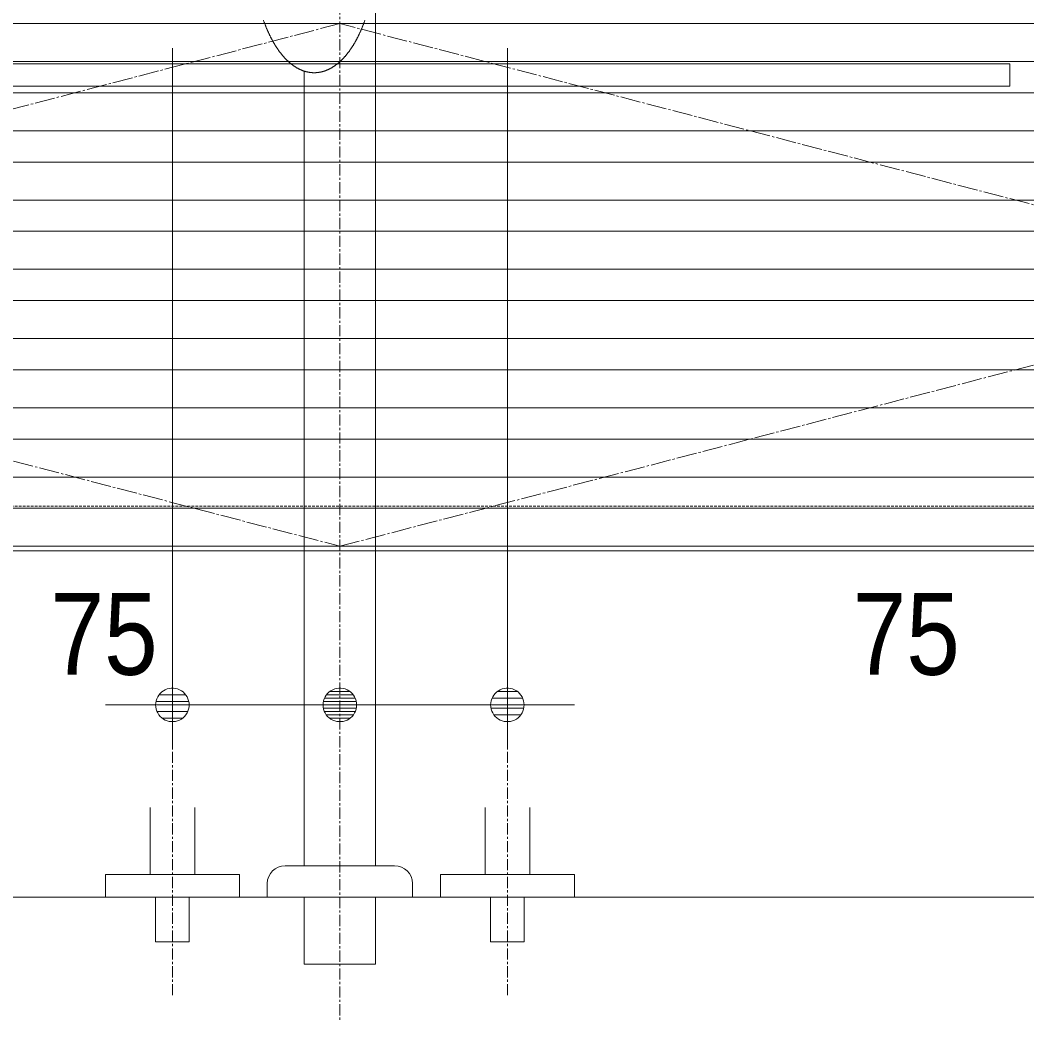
# Model space of a CAD drawing. Units: millimetres, scale not verified. Extents: x -6062 to 6062, y -3045 to 3045.
# Drawn here: x -2310.7 to -1859.9, y -2075 to -1627.5 of the extents above; entities that cross this region are included whole.
import ezdxf
from ezdxf.enums import TextEntityAlignment as Align

# ---------------------------------------------------------------- set-up
doc = ezdxf.new("R2010")
doc.units = ezdxf.units.MM
doc.header["$LTSCALE"] = 20
for name, pattern in [('CHAIN1', [8, 5, -1, 1, -1]), ('CHAIN2', [12, 9, -1, 1, -1]), ('DASHED1', [1.8, 1.2, -0.6]), ('LONG_DOUBLE_CHAIN', [21.8, 18, -1, 0.6, -0.6, 0.6, -1])]:
    doc.linetypes.add(name, pattern=pattern)
for name, color, linetype, lineweight in [('0-1_5ボウル・キャビネット', 7, 'Continuous', 9), ('0-2_2寸法-2', 7, 'Continuous', 9), ('0-3_0', 7, 'Continuous', 9), ('0-7_4給排水', 7, 'Continuous', 9)]:
    doc.layers.add(name, color=color, linetype=linetype, lineweight=lineweight)
doc.styles.add('ＭＳ Ｐゴシック', font='')
doc.styles.get('ＭＳ Ｐゴシック').set_extended_font_data('MS PGothic')

# ---------------------------------------------------------------- blocks, each defined once
blk = doc.blocks.new('_Dot')
at = {"layer": '0-3_0'}
for p, q in [((-10, 0), (-20, 0)), ((9.78, 2), (-9.78, 2)), ((7.99, 6), (-7.99, 6)), ((9.16, -3.98), (-9.16, -3.98)), ((6, -7.98), (-6, -7.98))]:
    blk.add_line(p, q, dxfattribs=at)
for points in [[(10, 0), (9.92, 1.25), (9.69, 2.49), (9.3, 3.68), (8.76, 4.82), (8.09, 5.88), (7.29, 6.85), (6.37, 7.71), (5.36, 8.44), (4.26, 9.05), (3.09, 9.51), (1.87, 9.82), (0.63, 9.98), (-0.63, 9.98), (-1.87, 9.82), (-3.09, 9.51), (-4.26, 9.05), (-5.36, 8.44), (-6.37, 7.71), (-7.29, 6.85), (-8.09, 5.88), (-8.76, 4.82), (-9.3, 3.68), (-9.69, 2.49), (-9.92, 1.25), (-10, 0), (0, 0)], [(-10, 0), (-9.92, -1.25), (-9.69, -2.49), (-9.3, -3.68), (-8.76, -4.82), (-8.09, -5.88), (-7.29, -6.85), (-6.37, -7.71), (-5.36, -8.44), (-4.26, -9.05), (-3.09, -9.51), (-1.87, -9.82), (-0.63, -9.98), (0.63, -9.98), (1.87, -9.82), (3.09, -9.51), (4.26, -9.05), (5.36, -8.44), (6.37, -7.71), (7.29, -6.85), (8.09, -5.88), (8.76, -4.82), (9.3, -3.68), (9.69, -2.49), (9.92, -1.25), (10, 0), (0, 0)]]:
    blk.add_lwpolyline(points, close=True, dxfattribs=at)
blk = doc.blocks.new('グループ-10')
at = {"layer": '0-7_4給排水', "linetype": 'CHAIN1'}
blk.add_line((-7600, -20720), (-7600, -41500), dxfattribs=at)
at = {"layer": '0-7_4給排水'}
blk.add_line((-8250, -40306.7), (-8250, -40280), dxfattribs=at)
for points in [[(-7920, -33005.4), (-7920, -40120), (-7280, -40120), (-7280, -31140)], [(-8253.9, -32628.1), (-8255.6, -32624), (-8257.3, -32620), (-8259, -32615.9), (-8260.6, -32611.9), (-8262.3, -32607.8), (-8263.9, -32603.7), (-8265.5, -32599.5), (-8267.2, -32595.4), (-8268.8, -32591.2), (-8270.4, -32587.1), (-8271.9, -32582.9), (-8273.5, -32578.7), (-8275.1, -32574.5), (-8276.6, -32570.2), (-8278.2, -32566), (-8279.7, -32561.7), (-8281.2, -32557.5), (-8282.8, -32553.2), (-8284.3, -32548.9)], [(-7375.7, -32548.9), (-7377.2, -32553.2), (-7378.8, -32557.5), (-7380.3, -32561.7), (-7381.8, -32566), (-7383.4, -32570.2), (-7384.9, -32574.5), (-7386.5, -32578.7), (-7388.1, -32582.9), (-7389.6, -32587.1), (-7391.2, -32591.2), (-7392.8, -32595.4), (-7394.5, -32599.5), (-7396.1, -32603.7), (-7397.7, -32607.8), (-7399.4, -32611.9), (-7401, -32615.9), (-7402.7, -32620), (-7404.4, -32624), (-7406.1, -32628.1), (-7407.8, -32632.1), (-7409.5, -32636.1), (-7411.2, -32640.1), (-7412.9, -32644), (-7414.7, -32648), (-7416.4, -32651.9), (-7418.2, -32655.8), (-7419.9, -32659.7), (-7421.7, -32663.6), (-7423.5, -32667.5), (-7425.3, -32671.3), (-7427.1, -32675.2), (-7428.9, -32679)], [(-8180.8, -32771.9), (-8182.8, -32768.5), (-8184.8, -32765.2), (-8186.9, -32761.8), (-8188.9, -32758.4), (-8190.9, -32755), (-8192.9, -32751.5), (-8194.9, -32748.1), (-8196.9, -32744.6), (-8198.9, -32741.1), (-8200.8, -32737.6), (-8202.8, -32734.1), (-8204.7, -32730.5), (-8206.7, -32727), (-8208.6, -32723.4), (-8210.5, -32719.8), (-8212.4, -32716.2), (-8214.3, -32712.5), (-8216.2, -32708.9), (-8218.1, -32705.2), (-8220, -32701.5), (-8221.9, -32697.8), (-8223.7, -32694.1), (-8225.6, -32690.3), (-8227.4, -32686.5), (-8229.3, -32682.8), (-8231.1, -32679), (-8232.9, -32675.2), (-8234.7, -32671.3), (-8236.5, -32667.5), (-8238.3, -32663.6), (-8240.1, -32659.7), (-8241.8, -32655.8), (-8243.6, -32651.9), (-8245.3, -32648), (-8247.1, -32644), (-8248.8, -32640.1), (-8250.5, -32636.1), (-8252.2, -32632.1), (-8253.9, -32628.1)], [(-7428.9, -32679), (-7430.7, -32682.8), (-7432.6, -32686.5), (-7434.4, -32690.3), (-7436.3, -32694.1), (-7438.1, -32697.8), (-7440, -32701.5), (-7441.9, -32705.2), (-7443.8, -32708.9), (-7445.7, -32712.5), (-7447.6, -32716.2), (-7449.5, -32719.8), (-7451.4, -32723.4), (-7453.3, -32727), (-7455.3, -32730.5), (-7457.2, -32734.1), (-7459.2, -32737.6), (-7461.1, -32741.1), (-7463.1, -32744.6), (-7465.1, -32748.1), (-7467.1, -32751.5), (-7469.1, -32755), (-7471.1, -32758.4), (-7473.1, -32761.8), (-7475.2, -32765.2), (-7477.2, -32768.5), (-7479.2, -32771.9), (-7481.3, -32775.2), (-7483.3, -32778.5), (-7485.4, -32781.8), (-7487.5, -32785), (-7489.6, -32788.3), (-7491.7, -32791.5), (-7493.8, -32794.7), (-7495.9, -32797.9), (-7498, -32801), (-7500.1, -32804.2), (-7502.2, -32807.3), (-7504.4, -32810.4), (-7506.5, -32813.5)], [(-8095.2, -32886.2), (-8097.5, -32883.7), (-8099.8, -32881.1), (-8102.1, -32878.5), (-8104.4, -32876), (-8106.7, -32873.3), (-8109, -32870.7), (-8111.3, -32868), (-8113.6, -32865.4), (-8115.9, -32862.7), (-8118.1, -32859.9), (-8120.4, -32857.2), (-8122.6, -32854.4), (-8124.9, -32851.6), (-8127.1, -32848.8), (-8129.4, -32846), (-8131.6, -32843.1), (-8133.8, -32840.3), (-8136, -32837.4), (-8138.2, -32834.5), (-8140.4, -32831.5), (-8142.6, -32828.6), (-8144.8, -32825.6), (-8147, -32822.6), (-8149.2, -32819.6), (-8151.3, -32816.5), (-8153.5, -32813.5), (-8155.6, -32810.4), (-8157.8, -32807.3), (-8159.9, -32804.2), (-8162, -32801), (-8164.1, -32797.9), (-8166.2, -32794.7), (-8168.3, -32791.5), (-8170.4, -32788.3), (-8172.5, -32785), (-8174.6, -32781.8), (-8176.7, -32778.5), (-8178.7, -32775.2), (-8180.8, -32771.9)], [(-7506.5, -32813.5), (-7508.7, -32816.5), (-7510.8, -32819.6), (-7513, -32822.6), (-7515.2, -32825.6), (-7517.4, -32828.6), (-7519.6, -32831.5), (-7521.8, -32834.5), (-7524, -32837.4), (-7526.2, -32840.3), (-7528.4, -32843.1), (-7530.6, -32846), (-7532.9, -32848.8), (-7535.1, -32851.6), (-7537.4, -32854.4), (-7539.6, -32857.2), (-7541.9, -32859.9), (-7544.1, -32862.7), (-7546.4, -32865.4), (-7548.7, -32868), (-7551, -32870.7), (-7553.3, -32873.3), (-7555.6, -32876), (-7557.9, -32878.5), (-7560.2, -32881.1), (-7562.5, -32883.7), (-7564.8, -32886.2), (-7567.2, -32888.7), (-7569.5, -32891.2), (-7571.9, -32893.7), (-7574.2, -32896.1), (-7576.6, -32898.5), (-7578.9, -32900.9), (-7581.3, -32903.3), (-7583.7, -32905.6), (-7586.1, -32908), (-7588.4, -32910.3), (-7590.8, -32912.5), (-7593.2, -32914.8), (-7595.6, -32917)], [(-8000.1, -32967), (-8002.6, -32965.4), (-8005.2, -32963.8), (-8007.7, -32962.1), (-8010.2, -32960.4), (-8012.7, -32958.7), (-8015.2, -32956.9), (-8017.7, -32955.1), (-8020.2, -32953.4), (-8022.7, -32951.5), (-8025.2, -32949.7), (-8027.7, -32947.8), (-8030.2, -32945.9), (-8032.6, -32944), (-8035.1, -32942.1), (-8037.6, -32940.1), (-8040, -32938.1), (-8042.5, -32936.1), (-8044.9, -32934.1), (-8047.4, -32932.1), (-8049.8, -32930), (-8052.3, -32927.9), (-8054.7, -32925.8), (-8057.1, -32923.6), (-8059.5, -32921.4), (-8062, -32919.3), (-8064.4, -32917), (-8066.8, -32914.8), (-8069.2, -32912.5), (-8071.6, -32910.3), (-8073.9, -32908), (-8076.3, -32905.6), (-8078.7, -32903.3), (-8081.1, -32900.9), (-8083.4, -32898.5), (-8085.8, -32896.1), (-8088.1, -32893.7), (-8090.5, -32891.2), (-8092.8, -32888.7), (-8095.2, -32886.2)], [(-7899, -33011.5), (-7901.6, -33010.8), (-7904.3, -33010.1), (-7906.9, -33009.4), (-7909.5, -33008.6), (-7912.2, -33007.9), (-7914.8, -33007.1), (-7917.4, -33006.3), (-7920.1, -33005.4), (-7922.7, -33004.6), (-7925.3, -33003.7), (-7927.9, -33002.7), (-7930.5, -33001.8), (-7933.2, -33000.8), (-7935.8, -32999.8), (-7938.4, -32998.8), (-7941, -32997.8), (-7943.6, -32996.7), (-7946.2, -32995.6), (-7948.8, -32994.5), (-7951.4, -32993.4), (-7954, -32992.2), (-7956.6, -32991), (-7959.2, -32989.8), (-7961.7, -32988.6), (-7964.3, -32987.3), (-7966.9, -32986), (-7969.5, -32984.7), (-7972.1, -32983.4), (-7974.6, -32982), (-7977.2, -32980.6), (-7979.7, -32979.2), (-7982.3, -32977.8), (-7984.9, -32976.3), (-7987.4, -32974.8), (-7990, -32973.3), (-7992.5, -32971.8), (-7995, -32970.2), (-7997.6, -32968.6), (-8000.1, -32967)], [(-7693.1, -32986), (-7695.7, -32987.3), (-7698.3, -32988.6), (-7700.8, -32989.8), (-7703.4, -32991), (-7706, -32992.2), (-7708.6, -32993.4), (-7711.2, -32994.5), (-7713.8, -32995.6), (-7716.4, -32996.7), (-7719, -32997.8), (-7721.6, -32998.8), (-7724.2, -32999.8), (-7726.8, -33000.8), (-7729.5, -33001.8), (-7732.1, -33002.7), (-7734.7, -33003.7), (-7737.3, -33004.6), (-7739.9, -33005.4), (-7742.6, -33006.3), (-7745.2, -33007.1), (-7747.8, -33007.9), (-7750.5, -33008.6), (-7753.1, -33009.4), (-7755.7, -33010.1), (-7758.4, -33010.8), (-7761, -33011.5), (-7763.6, -33012.1), (-7766.3, -33012.7), (-7768.9, -33013.3), (-7771.6, -33013.9), (-7774.2, -33014.4), (-7776.9, -33014.9), (-7779.5, -33015.4), (-7782.2, -33015.9), (-7784.8, -33016.3), (-7787.5, -33016.8), (-7790.1, -33017.2), (-7792.8, -33017.5), (-7795.4, -33017.9)], [(-7595.6, -32917), (-7598, -32919.3), (-7600.5, -32921.4), (-7602.9, -32923.6), (-7605.3, -32925.8), (-7607.7, -32927.9), (-7610.2, -32930), (-7612.6, -32932.1), (-7615.1, -32934.1), (-7617.5, -32936.1), (-7620, -32938.1), (-7622.4, -32940.1), (-7624.9, -32942.1), (-7627.4, -32944), (-7629.8, -32945.9), (-7632.3, -32947.8), (-7634.8, -32949.7), (-7637.3, -32951.5), (-7639.8, -32953.4), (-7642.3, -32955.1), (-7644.8, -32956.9), (-7647.3, -32958.7), (-7649.8, -32960.4), (-7652.3, -32962.1), (-7654.8, -32963.8), (-7657.4, -32965.4), (-7659.9, -32967), (-7662.4, -32968.6), (-7665, -32970.2), (-7667.5, -32971.8), (-7670, -32973.3), (-7672.6, -32974.8), (-7675.1, -32976.3), (-7677.7, -32977.8), (-7680.3, -32979.2), (-7682.8, -32980.6), (-7685.4, -32982), (-7687.9, -32983.4), (-7690.5, -32984.7), (-7693.1, -32986)], [(-7795.4, -33017.9), (-7798.1, -33018.2), (-7800.7, -33018.5), (-7803.4, -33018.7), (-7806.1, -33019), (-7808.7, -33019.2), (-7811.4, -33019.4), (-7814, -33019.5), (-7816.7, -33019.7), (-7819.4, -33019.8), (-7822, -33019.9), (-7824.7, -33019.9), (-7827.3, -33020), (-7830, -33020), (-7832.7, -33020), (-7835.3, -33019.9), (-7838, -33019.9), (-7840.6, -33019.8), (-7843.3, -33019.7), (-7846, -33019.5), (-7848.6, -33019.4), (-7851.3, -33019.2), (-7853.9, -33019), (-7856.6, -33018.7), (-7859.3, -33018.5), (-7861.9, -33018.2), (-7864.6, -33017.9), (-7867.2, -33017.5), (-7869.9, -33017.2), (-7872.5, -33016.8), (-7875.2, -33016.3), (-7877.8, -33015.9), (-7880.5, -33015.4), (-7883.1, -33014.9), (-7885.8, -33014.4), (-7888.4, -33013.9), (-7891.1, -33013.3), (-7893.7, -33012.7), (-7896.4, -33012.1), (-7899, -33011.5)], [(-8090, -40120), (-8087.5, -40120), (-7112.5, -40120), (-7110, -40120)], [(-6950, -40280), (-6950, -40306.7), (-6950, -40400), (-8250, -40400), (-8250, -40306.7)]]:
    blk.add_lwpolyline(points, dxfattribs=at)
blk.add_lwpolyline([(-7920, -40400), (-7920, -41000), (-7280, -41000), (-7280, -40400)], close=True, dxfattribs=at)
for centre, start, end in [((-8090, -40280), 90, 180), ((-7110, -40280), 0, 90)]:
    blk.add_arc(centre, 160, start, end, dxfattribs=at)
blk = doc.blocks.new('グループ-25')
at = {"layer": '0-7_4給排水', "linetype": 'CHAIN1'}
for p, q in [((-9100, -39100), (-9100, -41300)), ((-6100, -39100), (-6100, -41300))]:
    blk.add_line(p, q, dxfattribs=at)
at = {"layer": '0-7_4給排水'}
for points in [[(-9300, -39600), (-9300, -40200), (-8900, -40200), (-8900, -39600)], [(-6300, -39600), (-6300, -40200), (-5900, -40200), (-5900, -39600)]]:
    blk.add_lwpolyline(points, dxfattribs=at)
for points in [[(-9700, -40200), (-8500, -40200), (-8500, -40400), (-9700, -40400)], [(-6700, -40200), (-5500, -40200), (-5500, -40400), (-6700, -40400)], [(-9250, -40400), (-8950, -40400), (-8950, -40800), (-9250, -40800)], [(-6250, -40400), (-5950, -40400), (-5950, -40800), (-6250, -40800)]]:
    blk.add_lwpolyline(points, close=True, dxfattribs=at)
blk = doc.blocks.new('グループ-28')
at = {"layer": '0-1_5ボウル・キャビネット'}
for points in [[(-16560, -32580), (1360, -32580), (1360, -32920), (-16560, -32920)], [(-13600, -32940), (-1600, -32940), (-1600, -33140), (-13600, -33140)], [(-16560, -33200), (1360, -33200), (1360, -33540), (-16560, -33540)], [(-16560, -33820), (1360, -33820), (1360, -34160), (-16560, -34160)], [(-16560, -34440), (1360, -34440), (1360, -34780), (-16560, -34780)], [(-16560, -35060), (1360, -35060), (1360, -35400), (-16560, -35400)], [(-16560, -35680), (1360, -35680), (1360, -36020), (-16560, -36020)], [(-16560, -36300), (1360, -36300), (1360, -36640), (-16560, -36640)], [(-16560, -36920), (1360, -36920), (1360, -37260), (-16560, -37260)]]:
    blk.add_lwpolyline(points, close=True, dxfattribs=at)
blk = doc.blocks.new('グループ-34')
at = {"layer": '0-1_5ボウル・キャビネット'}
blk.add_lwpolyline([(-16580, -27600), (1380, -27600), (1380, -37300), (-16580, -37300)], close=True, dxfattribs=at)
at = {"layer": '0-1_5ボウル・キャビネット', "linetype": 'DASHED1'}
blk.add_lwpolyline([(-16160, -27600), (960, -27600), (960, -36900), (-16160, -36900)], close=True, dxfattribs=at)
at = {"layer": '0-1_5ボウル・キャビネット', "linetype": 'CHAIN2'}
blk.add_lwpolyline([(-7600, -37260), (1360, -34920), (-7600, -32580), (-16560, -34920)], close=True, dxfattribs=at)
at = {"layer": '0-1_5ボウル・キャビネット'}
blk.add_blockref('グループ-28', (0, 0), dxfattribs=at)
blk = doc.blocks.new('グループ-35')
at = {"layer": '0-1_5ボウル・キャビネット', "linetype": 'LONG_DOUBLE_CHAIN'}
blk.add_line((2400, -36300), (-17600, -36300), dxfattribs=at)
at = {"layer": '0-1_5ボウル・キャビネット'}
blk.add_line((-17600, -40400), (2400, -40400), dxfattribs=at)
blk.add_blockref('グループ-34', (0, 0), dxfattribs=at)

msp = doc.modelspace()

# ---------------------------------------------------------------- linework, layer by layer
at = {"layer": '0-2_2寸法-2'}
for p, q in [((-2242.5, -1640), (-2242.5, -1954)), ((-2092.5, -1640), (-2092.5, -1954)), ((-2167.5, -1914), (-2167.3, -1914)), ((-2167.5, -1914), (-2167.3, -1914)), ((-2257.51, -1934), (-2272.51, -1934)), ((-2167.5, -1934), (-2242.5, -1934)), ((-2182.51, -1934), (-2197.51, -1934)), ((-2167.5, -1934), (-2092.5, -1934)), ((-2152.49, -1934), (-2137.49, -1934)), ((-2077.49, -1934), (-2062.49, -1934))]:
    msp.add_line(p, q, dxfattribs=at)

# ---------------------------------------------------------------- block references
at = {"layer": '0-1_5ボウル・キャビネット', "xscale": 0.05, "yscale": 0.05}
msp.add_blockref('グループ-35', (-1787.5, 0), dxfattribs=at)
at = {"layer": '0-2_2寸法-2', "xscale": 0.7503418, "yscale": 0.7503418}
for p in [(-2242.5, -1934), (-2167.5, -1934)]:
    msp.add_blockref('_Dot', p, dxfattribs=at)
at = {"layer": '0-2_2寸法-2', "xscale": 0.7503418, "yscale": 0.7503418, "rotation": 180}
for p in [(-2167.5, -1934), (-2092.5, -1934)]:
    msp.add_blockref('_Dot', p, dxfattribs=at)
at = {"layer": '0-7_4給排水', "xscale": 0.05, "yscale": 0.05}
for name in ['グループ-10', 'グループ-25']:
    msp.add_blockref(name, (-1787.5, 0), dxfattribs=at)

# ---------------------------------------------------------------- texts
at = {"layer": '0-2_2寸法-2', "style": 'ＭＳ Ｐゴシック', "width": 0.9}
for p in [(-2297.09, -1931.52), (-1937.87, -1931.52)]:
    msp.add_text('75', height=36.66, dxfattribs=at).set_placement(p, align=Align.BOTTOM_LEFT)

doc.saveas('drawing.dxf')
